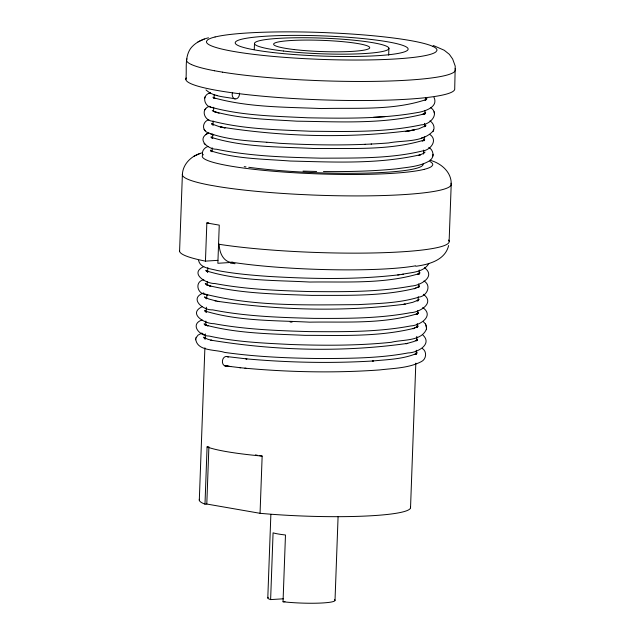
<?xml version="1.0" encoding="UTF-8"?>
<svg xmlns="http://www.w3.org/2000/svg" width="635" height="635" viewBox="0 0 635 635"><rect width="100%" height="100%" fill="white"/><g stroke="black" fill="none" stroke-linecap="round" stroke-linejoin="round"><path stroke-width="0.95" d="M417.219 326.533L417.203 327.414L417.933 325.795L416.687 327.517L417.965 326.295L413.075 328.747L414.782 328.104C379.055 337.082 341.622 335.32 305.07 335.351C272.034 333.827 238.315 333.716 206.169 325.183M202.097 319.921C189.357 324.358 199.747 336.288 209.082 336.026C236.029 342.011 263.771 343.146 291.251 344.519C324.596 345.63 358.077 345.726 391.295 342.297C402.177 339.376 421.981 341.686 426.569 328.692M426.601 327.724L425.498 324.001L423.426 321.778M426.545 329.652L426.22 325.787M179.578 251.246L182.372 174.919C182.626 163.695 192.159 155.075 202.629 152.718M185.872 79.565C187.031 69.326 184.356 57.682 190.508 48.585C194.874 42.831 201.612 39.529 208.478 37.775M217.916 260.342L205.446 261.12L206.851 222.972L208.764 222.853M199.303 500.245L204.891 347.805M205.216 338.892L205.391 333.947M205.724 325.033L205.867 321.072M206.192 312.166L206.375 307.221M206.7 298.307L206.843 294.346M207.169 285.44L207.32 281.48M207.645 272.574L207.828 267.621M212.066 151.805L212.217 147.844M212.574 137.946L212.725 133.985M213.05 125.079L213.193 121.118M213.558 111.22L213.701 107.259M214.027 98.354L214.17 94.393M410.393 506.913A105.712 12.335 2.1 0 1 260.056 513.31L206.796 504.039L204.986 504.15L207.081 446.929L208.891 446.81M206.796 504.039L208.859 447.802M254.27 49.617L254.484 43.68M260.056 513.31L262.152 456.089L259.247 455.581M267.795 597.948L270.867 514.421M283.408 598.797L270.621 599.599L273.074 532.836A33.631 3.921 2.1 0 0 285.48 534.995L283.035 601.766A33.631 3.921 2.1 0 0 319.889 603.091A33.631 3.921 2.1 0 0 334.526 599.67M335.018 600.329L338.082 516.699M388.652 55.142L388.906 48.22M410.528 507.833L415.822 363.156M416.147 354.235L416.298 350.274M416.655 340.36L416.806 336.399M417.131 327.477L417.274 323.517M417.639 313.603L417.743 310.634M418.108 300.72L418.251 296.759M418.616 286.845L418.727 283.877M419.092 273.963L419.235 270.002M423.481 154.059L423.624 150.098M423.989 140.184L424.101 137.216M424.497 126.309L424.609 123.341M424.966 113.427L425.077 110.458M425.474 99.56L425.545 97.576M449.128 241.26L451.223 184.039C451.541 171.95 440.857 163.052 429.982 160.234M430.086 160.337C434.665 157.075 433.507 149.931 428.784 147.376M418.735 286.599L418.632 287.48L419.386 285.861L417.973 287.584L419.386 286.306L414.266 288.734L415.988 288.179C382.072 296.608 346.599 295.219 311.912 295.402C277.558 294.148 242.665 293.759 209.09 285.655L210.82 286.258L207.073 284.964L208.836 285.575L205.24 283.543L206.653 284.869L206.264 284.218M432.864 156.202L433.094 154.289M210.558 92.837C201.073 94.671 204.01 107.299 212.749 107.68C243.657 115.808 276.003 116.229 307.745 117.8C344.218 118.412 381.087 119.031 417.131 112.609C424.283 111.554 438.785 107.244 433.967 97.29M433.34 130.699C435.237 127.175 433.133 122.849 429.974 120.856M422.934 335.089C432.943 344.535 416.655 352.965 408.099 352.925C379.317 358.354 349.853 358.402 320.667 358.545C288.552 358.188 256.357 356.878 224.528 352.393C215.583 349.329 197.16 351.544 195.723 339.106M196.048 337.923L197.961 335.177L201.97 333.065M195.532 339.788L196.239 337.241M424.005 140.756L424.513 139.041L423.593 140.772L424.696 139.39L422.156 141.057L423.799 140.168C388.636 150.757 350.964 148.05 314.642 148.558C280.13 146.661 244.38 147.685 211.106 137.287L212.757 138.232L211.098 136.898L212.193 138.311M416.933 339.868L416.671 340.741L417.6 339.225L415.869 340.924L417.274 339.884L413.925 341.519L406.019 343.741L407.678 343.368C342.614 352.52 275.63 350.75 210.836 340.154L212.542 340.59L207.708 339.217L203.391 337.177L205.073 339.146M448.635 245.523C445.198 260.175 428.903 264.485 415.957 266.263M418.401 299.926L418.06 300.799L419.005 299.291L417.116 300.99L418.663 299.91L412.806 302.308L403.574 304.419L405.178 304.133C343.114 312.023 279.702 310.237 217.837 301.323M205.153 96.734L204.518 98.306M424.91 114.117L425.648 112.498L424.085 114.205L425.474 112.911L422.299 114.546L424.045 113.959C382.691 124.516 339.201 121.706 296.894 121.182C268.907 119.348 240.244 119.102 213.13 111.244L219.099 113.244M208.891 119.777C202.676 121.142 201.382 130.151 207.589 132.572C230.243 141.28 255.278 140.914 279.146 143.272C315.611 145.32 352.234 145.725 388.676 142.946C403.114 140.049 422.616 142.843 433.26 130.858M432.887 131.636L433.721 129.913M428.784 263.549C423.569 272.637 411.004 272.304 401.971 274.383M187 58.88L186.611 59.666A135.152 15.772 2.1 0 0 191.587 64.603M451.183 184.841L450.048 186.396A135.136 15.764 2.1 0 1 438.428 190.571A133.493 15.573 2.1 0 1 428.855 192.207A134.731 15.716 2.1 0 1 365.768 195.882A133.501 15.573 2.1 0 1 353.25 195.913A135.136 15.764 2.1 0 1 312.531 195.024L298.855 194.397A135.152 15.772 2.1 0 1 259.509 191.611A134.485 15.692 2.1 0 1 218.408 186.619L210.209 185.198A134.485 15.692 2.1 0 1 187.381 179.054A135.152 15.772 2.1 0 1 182.412 174.117M209.701 106.283C200.136 108.664 204.192 120.944 212.749 121.206C244.404 129.31 277.455 129.73 309.92 131.231C347.059 131.548 384.81 132.691 421.33 124.841C429.816 124.777 440.238 114.086 430.562 107.545M416.576 353.219L416.068 354.084L417.171 352.695L414.957 354.378L416.473 353.52C402.59 359.346 387.112 359.545 372.332 361.029L373.436 360.95C330.93 363.522 288.219 362.609 245.816 358.815L246.936 358.926L227.338 356.624M424.712 126.571L425.64 125.047L424.394 126.778L425.942 125.659L418.616 128.889L405.313 131.604L414.306 130C350.131 138.732 284.234 136.946 220.305 126.921L225.187 127.952L219.162 126.611L211.661 123.873L213.193 125.016L211.86 123.69M417.997 313.285L417.417 314.142L418.536 312.769L416.163 314.444L417.822 313.571C383.056 324.414 345.583 321.548 309.586 322.159C274.701 320.358 238.633 321.278 204.946 310.999L206.613 311.92L204.787 310.578L205.891 311.983L205.589 311.34M419.41 273.352L418.751 274.209L419.997 272.756L417.457 274.431L419.148 273.629C383.921 284.282 346.138 281.535 309.745 282.043C275.153 280.146 239.3 281.194 205.962 270.748L207.669 271.589L206.002 270.256L207.24 271.748L207.018 271.097M205.851 108.577L204.708 110.006M425.648 99.981L426.887 98.512L424.99 100.211L426.688 99.385C393.136 110.831 356.425 107.609 321.469 108.561C285.448 107.005 248.46 107.569 213.511 97.727L215.194 98.584L212.884 97.234M203.287 154.472L202.311 155.805A115.848 13.518 2.1 0 0 206.573 160.044A115.189 13.438 2.1 0 0 229.56 165.918A115.149 13.438 2.1 0 0 273.772 171.275A115.848 13.518 2.1 0 0 302.117 173.188L313.841 173.728A115.832 13.518 2.1 0 0 348.742 174.49A115.213 13.438 2.1 0 0 424.109 169.362M423.712 153.289L424.982 152.051L422.751 153.741L418.949 155.337L420.64 154.678C378.008 164.457 333.637 162.084 290.203 161.028C263.636 158.933 236.164 159.067 210.598 150.781L212.344 151.503L210.36 150.162L211.614 151.424M206.311 134.223C197.088 140.525 209.185 149.511 216.487 149.233C250.881 156.385 286.226 157.258 321.231 158.186C354.949 157.956 389.35 158.948 422.346 150.979C430.181 150.447 438.269 140.43 430.022 134.58M429.379 160.917C419.584 166.688 407.718 167.18 396.732 168.807C372.404 171.323 347.909 171.752 323.469 171.561M206.605 134.041L208.788 132.985M205.573 134.676L207.343 133.588M207.939 146.463C204.66 147.582 201.684 150.757 202.525 154.44M197.969 41.886L200.977 40.537M201.422 40.315L204.343 38.997M193.778 156.337L196.779 154.988M197.223 154.765L200.144 153.456M202.057 306.721C187.42 313.968 205.303 323.969 213.9 323.667C245.364 329.478 277.463 330.7 309.372 331.605C343.186 331.819 377.388 332.232 410.742 325.938C419.648 325.596 434.856 315.936 422.727 307.554M203.803 279.749C194.405 281.519 197.096 293.989 205.724 294.457M203.795 266.565C188.968 273.336 206.105 283.845 214.884 283.52C246.047 289.393 277.876 290.6 309.499 291.552C343.479 291.838 377.833 292.227 411.377 286.067C420.084 285.671 436.459 276.654 424.49 267.708M203.732 292.902C188.595 298.236 202.835 310.483 212.606 309.856C245.951 316.444 280.099 317.508 313.984 318.381C346.154 318.492 378.658 318.659 410.393 312.706C419.267 312.507 435.602 303.157 423.347 294.283M209.018 93.432L209.867 93.107M421.426 138.025L422.283 137.755M423.91 137.239L424.799 136.962M198.557 260.35C200.223 268.303 210.574 268.597 216.916 270.423C233.783 273.645 250.92 275.161 268.034 276.384C311.642 278.948 355.6 279.908 399.058 274.788M397.708 274.979L403.384 274.185M373.412 117.316L384.881 116.618M233.204 262.318L217.861 263.279L219.258 225.131L206.851 222.972M283.035 601.766L284.996 601.639M365.046 144.335L365.45 144.32M371.118 144.074L371.578 144.05M316.627 171.466L303.014 171.117M266.351 142.399L266.795 142.43M244.912 368.181C289.663 372.213 334.772 373.158 379.611 369.935C393.509 368.244 408.384 368.236 421.108 361.744C426.387 359.442 427.307 351.592 422.331 348.448M225.925 365.99L230.743 366.585L224.742 365.808L240.665 367.752M239.451 367.633L246.031 368.292M230.426 263.096L235.029 263.716M235.053 98.901C225.417 96.655 213.566 97.139 206.01 89.9M222.591 72.168L214.408 70.739M255.373 454.906L257.31 455.247M214.519 300.641L219.464 301.657M216.194 300.99L208.597 298.942L204.51 296.894L206.446 298.902L206.304 298.26M203.962 293.846C254.048 306.713 306.792 304.959 358.148 304.633C378.476 303.459 399.288 303.189 418.894 297.132C426.768 296.243 431.998 285.615 423.974 280.972M213.995 94.575L214.836 94.821M216.456 95.282L217.273 95.52M433.332 45.506L444.206 50.236L449.358 54.34L452.668 59.039L455.224 66.103L454.716 88.638A134.541 15.7 2.1 0 1 316.119 99.647A134.541 15.7 2.1 0 1 186.309 77.954M210.661 133.985L211.558 134.287M212.812 134.699L213.693 134.993M206.042 294.553L207.764 295.156M210.066 106.64L210.939 106.974M211.892 107.355L212.749 107.68M200.954 333.224L204.43 334.629M212.257 110.522L214.892 111.879M206.224 325.191L204.073 323.85L205.343 325.096L204.875 324.445M204.081 143.391L205.375 144.764M204.097 129.27L205.137 130.723M425.498 324.001L425.902 324.969M434.054 111.752L434.523 113.649M215.082 36.989A115.189 13.438 2.1 0 1 274.693 31.972A114.435 13.351 2.1 0 1 290.449 31.861A115.832 13.518 2.1 0 1 325.358 32.623L337.074 33.163A115.832 13.518 2.1 0 1 370.8 35.544A115.348 13.454 2.1 0 1 426.911 44.267A114.411 13.351 2.1 0 1 432.625 46.307M432.641 46.284A115.832 13.518 2.1 0 1 436.896 50.514L435.912 51.88A115.832 13.518 2.1 0 1 428.315 54.912A115.213 13.438 2.1 0 1 352.933 60.031A115.832 13.518 2.1 0 1 318.032 59.269L306.316 58.737A115.848 13.518 2.1 0 1 277.971 56.825A115.149 13.438 2.1 0 1 233.751 51.467A115.189 13.438 2.1 0 1 210.772 45.585A115.848 13.518 2.1 0 1 206.51 41.354L207.478 40.021A115.848 13.518 2.1 0 1 215.09 36.957M222.607 72.168A134.485 15.692 2.1 0 0 263.7 77.16A135.152 15.772 2.1 0 0 303.054 79.939L316.722 80.566A135.136 15.764 2.1 0 0 357.449 81.463A133.501 15.573 2.1 0 0 369.959 81.423A134.731 15.716 2.1 0 0 433.062 77.756A133.493 15.573 2.1 0 0 442.627 76.121A135.136 15.764 2.1 0 0 454.247 71.938L455.382 70.382A135.136 15.764 2.1 0 0 455.104 68.77M214.503 70.755A134.485 15.692 2.1 0 1 191.659 64.619M270.621 599.599A33.631 3.921 2.1 0 1 268.232 597.313M226.957 365.744A4.802 3.635 -81.8 0 1 222.448 360.648A4.802 3.635 -81.8 0 1 228.259 357.188M239.458 93.059A4.802 3.635 -81.8 0 1 235.371 98.933A4.802 3.635 -81.8 0 1 232.473 92.615M292.029 322.112A86.487 10.089 2.1 0 1 290.108 321.993M262.152 456.089A105.712 12.335 2.1 0 1 207.081 446.929M204.986 504.15A105.712 12.335 2.1 0 1 199.422 499.285M424.117 169.362A115.832 13.518 2.1 0 0 431.713 166.33L432.681 164.997A115.832 13.518 2.1 0 0 429.887 161.457M450.929 183.197A135.136 15.764 2.1 0 1 451.207 184.809M423.116 163.965A105.712 12.335 2.1 0 1 362.633 173.196A105.712 12.335 2.1 0 1 248.761 167.291M246.007 166.902A105.712 12.335 2.1 0 1 244.213 166.64M205.446 261.12A134.541 15.7 2.1 0 1 179.594 250.515M448.556 240.038A134.564 15.7 2.1 0 1 371.364 253A134.564 15.7 2.1 0 1 218.535 244.205M232.561 262.39A19.264 13.406 -86.1 0 1 219.218 244.157M415.623 265.803A115.34 13.454 2.1 0 1 259.628 265.684A115.411 13.462 2.1 0 1 231.6 262.207M207.899 325.874L204.47 324.493L207.899 325.874M294.33 49.57A48.046 5.604 2.1 0 0 369.546 48.141A48.046 5.604 2.1 0 0 301.212 40.132A48.046 5.604 2.1 0 0 294.33 49.57M272.439 52.467A86.487 10.089 2.1 0 0 407.829 49.895A86.487 10.089 2.1 0 0 284.821 35.481A86.487 10.089 2.1 0 0 272.439 52.467M283.385 51.014A67.27 7.85 2.1 0 0 388.691 49.022A67.27 7.85 2.1 0 0 293.013 37.806A67.27 7.85 2.1 0 0 283.385 51.014"/></g></svg>
